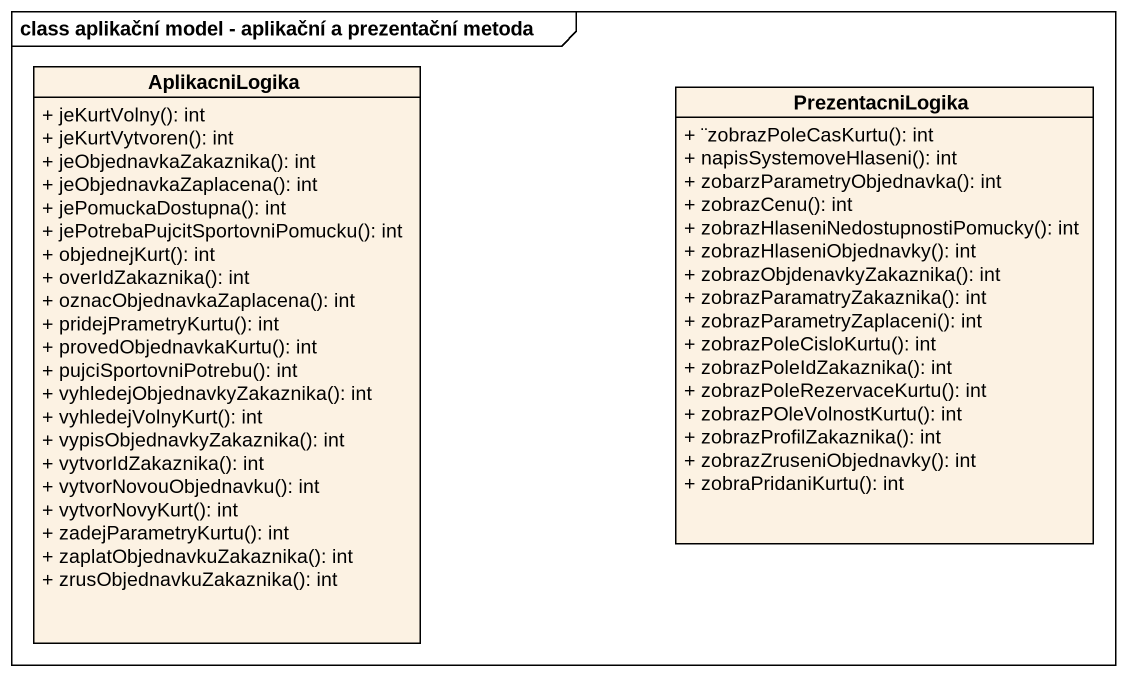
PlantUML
@startuml
mainframe class aplikační model - aplikační a prezentační metoda
hide circle
hide empty members
skinparam classAttributeIconSize 0
class AplikacniLogika {
  + jeKurtVolny(): int
  + jeKurtVytvoren(): int
  + jeObjednavkaZakaznika(): int
  + jeObjednavkaZaplacena(): int
  + jePomuckaDostupna(): int
  + jePotrebaPujcitSportovniPomucku(): int
  + objednejKurt(): int
  + overIdZakaznika(): int
  + oznacObjednavkaZaplacena(): int
  + pridejPrametryKurtu(): int
  + provedObjednavkaKurtu(): int
  + pujciSportovniPotrebu(): int
  + vyhledejObjednavkyZakaznika(): int
  + vyhledejVolnyKurt(): int
  + vypisObjednavkyZakaznika(): int
  + vytvorIdZakaznika(): int
  + vytvorNovouObjednavku(): int
  + vytvorNovyKurt(): int
  + zadejParametryKurtu(): int
  + zaplatObjednavkuZakaznika(): int
  + zrusObjednavkuZakaznika(): int
}
class PrezentacniLogika {
  + ¨zobrazPoleCasKurtu(): int
  + napisSystemoveHlaseni(): int
  + zobarzParametryObjednavka(): int
  + zobrazCenu(): int
  + zobrazHlaseniNedostupnostiPomucky(): int
  + zobrazHlaseniObjednavky(): int
  + zobrazObjdenavkyZakaznika(): int
  + zobrazParamatryZakaznika(): int
  + zobrazParametryZaplaceni(): int
  + zobrazPoleCisloKurtu(): int
  + zobrazPoleIdZakaznika(): int
  + zobrazPoleRezervaceKurtu(): int
  + zobrazPOleVolnostKurtu(): int
  + zobrazProfilZakaznika(): int
  + zobrazZruseniObjednavky(): int
  + zobraPridaniKurtu(): int
}
@enduml
